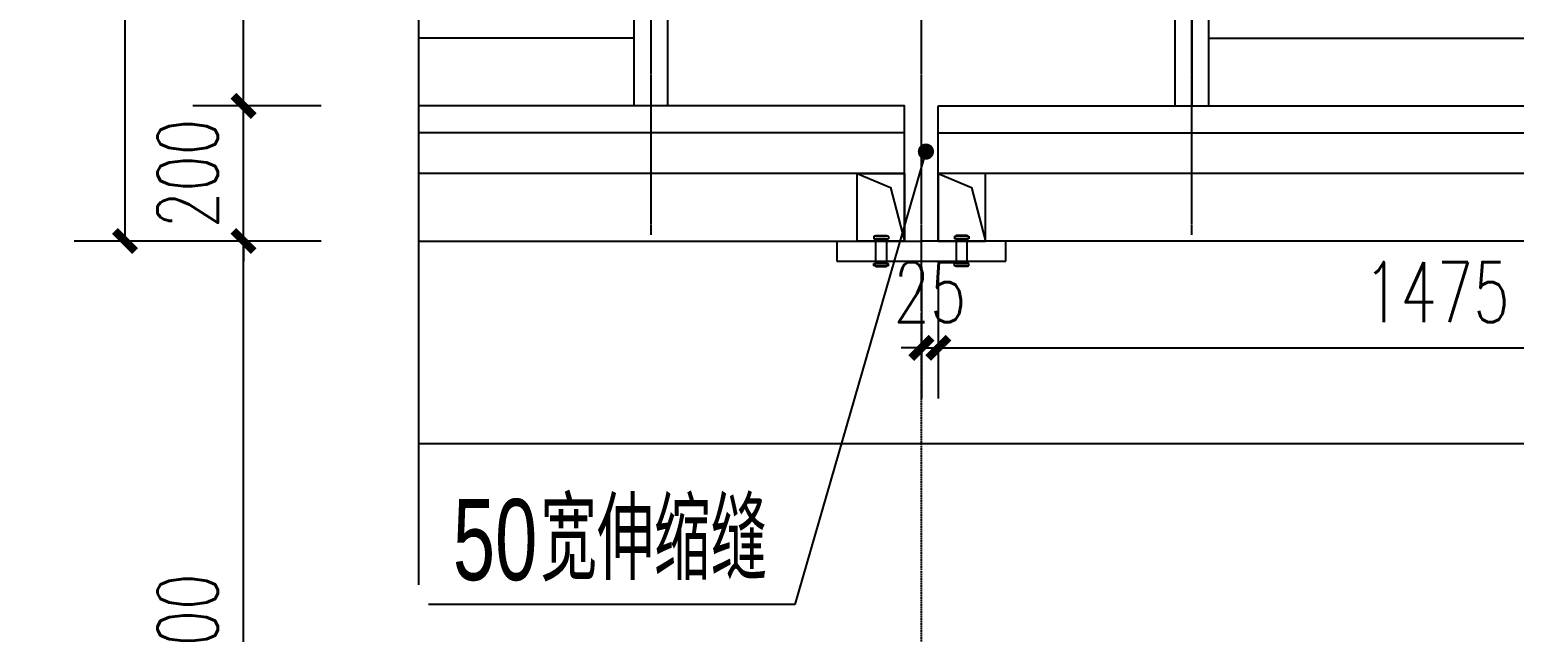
# Model space of a CAD drawing. Extents: x 1332 to 175445, y 256143 to 386027.
# Drawn here: x 75799 to 77995, y 272326 to 273218 of the extents above; entities that cross this region are included whole.
import ezdxf

# ---------------------------------------------------------------- set-up
doc = ezdxf.new("R2010")
doc.units = 0
doc.header["$LTSCALE"] = 10
doc.header["$MEASUREMENT"] = 0
doc.linetypes.add('DASH', pattern=[0.35, 0.25, -0.1])
doc.linetypes.add('DOTE', pattern=[2.42, 2, -0.2, 0.02, -0.2])
for name, color, linetype in [('00-Palm-园建', 4, 'Continuous'), ('00-Palm-波打线', 11, 'Continuous'), ('00-Palm-道路中线', 1, 'DOTE'), ('00-园建', 4, 'Continuous'), ('00-填充', 8, 'Continuous'), ('DIM_LEAD', 3, 'Continuous'), ('DIM_SYMB', 3, 'Continuous'), ('PUB_DIM', 3, 'Continuous'), ('PUB_TEXT', 7, 'Continuous')]:
    doc.layers.add(name, color=color, linetype=linetype)
doc.styles.add('_TCH_DIM_T3', font='SIMPLEX', dxfattribs={"width": 0.705882, "bigfont": 'GBCBIG'})
doc.styles.add('PALMstyle', font='HAIWENRS', dxfattribs={"width": 0.7, "bigfont": 'HZTXT'})
doc.linetypes.add('ZIGZAG', pattern='A,0.0001,-0.2,[131,ltypeshp.shx,S=0.2,R=0,X=-0.2,Y=0],-0.4,[131,ltypeshp.shx,S=0.2,R=180,X=0.2,Y=0],-0.2', length=0.8001)
doc.dimstyles.new('_TCH_ARCH&&30', dxfattribs={"dimtxt": 89.25, "dimasz": 30, "dimexe": 75, "dimexo": 90, "dimgap": 37.875, "dimtad": 1, "dimdec": 0, "dimrnd": 5, "dimzin": 0, "dimdsep": 46, "dimtxsty": '_TCH_DIM_T3', "dimblk": 'ARCHTICK', "dimcen": 0.09, "dimclrt": 7, "dimazin": 2, "dimtfac": 1, "dimtdec": 0, "dimtix": 1, "dimtmove": 2, "dimatfit": 3, "dimfxl": 0, "dimtolj": 1, "dimtzin": 0, "dimarcsym": 0})

# ---------------------------------------------------------------- blocks, each defined once
blk = doc.blocks.new('L1')
at = {"layer": '00-填充', "color": 8}
for p, q in [((-25, 1200), (1425, 1200)), ((-25, 0), (-25, 1200)), ((1400, 1200), (1400, 0)), ((1425, 1200), (1425, 0)), ((-25, 1170), (1425, 1170)), ((25, 1170), (25, 0)), ((105, 1170), (105, 130)), ((125, 1170), (125, 130)), ((235, 1170), (235, 130)), ((255, 1170), (255, 130)), ((365, 1170), (365, 130)), ((385, 1170), (385, 130)), ((495, 1170), (495, 130)), ((515, 1170), (515, 130)), ((625, 1170), (625, 130)), ((645, 1170), (645, 130)), ((755, 1170), (755, 130)), ((775, 1170), (775, 130)), ((885, 1170), (885, 130)), ((905, 1170), (905, 130)), ((1015, 1170), (1015, 130)), ((1035, 1170), (1035, 130)), ((1145, 1170), (1145, 130)), ((1165, 1170), (1165, 130)), ((1275, 1170), (1275, 130)), ((1295, 1170), (1295, 130)), ((1375, 130), (25, 130)), ((1360, 130), (40, 130)), ((1375, 100), (25, 100)), ((1360, 100), (40, 100))]:
    blk.add_line(p, q, dxfattribs=at)
blk.add_lwpolyline([(1375, 1170), (1375, 0)], dxfattribs=at)
blk = doc.blocks.new('_ArchTick')
at = {"color": 0, "linetype": 'ByBlock', "const_width": 0.4}
blk.add_lwpolyline([(-0.5, -0.5), (0.5, 0.5)], dxfattribs=at)
blk = doc.blocks.new('*D240')
at = {"layer": 'Defpoints', "color": 0, "transparency": 16777216}
for p in [(76115.2, 272905.6), (76319.8, 272905.6), (76319.8, 271705.6)]:
    blk.add_point(p, dxfattribs=at)
at = {"layer": 'PUB_DIM', "color": 0, "lineweight": -2, "transparency": 16777216}
for p, q in [((76229.8, 272905.6), (76040.2, 272905.6)), ((76115.2, 271705.6), (76115.2, 272905.6)), ((76229.8, 271705.6), (76040.2, 271705.6))]:
    blk.add_line(p, q, dxfattribs=at)
at = {"layer": 'PUB_DIM', "color": 0, "lineweight": -2, "transparency": 16777216, "xscale": 30, "yscale": 30, "zscale": 30}
for p, rotation in [((76115.2, 272905.6), 90), ((76115.2, 271705.6), 270)]:
    blk.add_blockref('_ArchTick', p, dxfattribs=dict(at, rotation=rotation))
at = {"layer": 'PUB_DIM', "color": 7, "transparency": 16777216, "insert": (76032.7, 272305.6), "char_height": 89.25, "attachment_point": 5, "rotation": 90, "style": '_TCH_DIM_T3'}
blk.add_mtext('\\A1;1200', dxfattribs=at)
blk = doc.blocks.new('*D241')
at = {"layer": 'Defpoints', "color": 0, "transparency": 16777216}
for p in [(76115.2, 273105.6), (76319.8, 273105.6), (76319.8, 272905.6)]:
    blk.add_point(p, dxfattribs=at)
at = {"layer": 'PUB_DIM', "color": 0, "lineweight": -2, "transparency": 16777216}
for p, q in [((76115.2, 273105.6), (76115.2, 273135.6)), ((76229.8, 273105.6), (76040.2, 273105.6)), ((76115.2, 272905.6), (76115.2, 273105.6)), ((76229.8, 272905.6), (76040.2, 272905.6)), ((76115.2, 272905.6), (76115.2, 272875.6))]:
    blk.add_line(p, q, dxfattribs=at)
at = {"layer": 'PUB_DIM', "color": 0, "lineweight": -2, "transparency": 16777216, "xscale": 30, "yscale": 30, "zscale": 30}
for p, rotation in [((76115.2, 273105.6), 270), ((76115.2, 272905.6), 90)]:
    blk.add_blockref('_ArchTick', p, dxfattribs=dict(at, rotation=rotation))
at = {"layer": 'PUB_DIM', "color": 7, "transparency": 16777216, "insert": (76032.7, 273005.6), "char_height": 89.25, "attachment_point": 5, "rotation": 90, "style": '_TCH_DIM_T3'}
blk.add_mtext('\\A1;200', dxfattribs=at)
blk = doc.blocks.new('*D242')
at = {"layer": 'Defpoints', "color": 0, "transparency": 16777216}
for p in [(76115.2, 274305.6), (76319.8, 274305.6), (76319.8, 273105.6)]:
    blk.add_point(p, dxfattribs=at)
at = {"layer": 'PUB_DIM', "color": 0, "lineweight": -2, "transparency": 16777216}
for p, q in [((76229.8, 274305.6), (76040.2, 274305.6)), ((76115.2, 273105.6), (76115.2, 274305.6)), ((76229.8, 273105.6), (76040.2, 273105.6))]:
    blk.add_line(p, q, dxfattribs=at)
at = {"layer": 'PUB_DIM', "color": 0, "lineweight": -2, "transparency": 16777216, "xscale": 30, "yscale": 30, "zscale": 30}
for p, rotation in [((76115.2, 274305.6), 90), ((76115.2, 273105.6), 270)]:
    blk.add_blockref('_ArchTick', p, dxfattribs=dict(at, rotation=rotation))
at = {"layer": 'PUB_DIM', "color": 7, "transparency": 16777216, "insert": (76032.7, 273705.6), "char_height": 89.25, "attachment_point": 5, "rotation": 90, "style": '_TCH_DIM_T3'}
blk.add_mtext('\\A1;1200', dxfattribs=at)
blk = doc.blocks.new('*D243')
at = {"layer": 'Defpoints', "color": 0, "transparency": 16777216}
for p in [(75939.8, 274305.6), (76135, 274305.6), (76135, 272905.6)]:
    blk.add_point(p, dxfattribs=at)
at = {"layer": 'PUB_DIM', "color": 0, "lineweight": -2, "transparency": 16777216}
for p, q in [((76045, 274305.6), (75864.8, 274305.6)), ((75939.8, 272905.6), (75939.8, 274305.6)), ((76045, 272905.6), (75864.8, 272905.6))]:
    blk.add_line(p, q, dxfattribs=at)
at = {"layer": 'PUB_DIM', "color": 0, "lineweight": -2, "transparency": 16777216, "xscale": 30, "yscale": 30, "zscale": 30}
for p, rotation in [((75939.8, 274305.6), 90), ((75939.8, 272905.6), 270)]:
    blk.add_blockref('_ArchTick', p, dxfattribs=dict(at, rotation=rotation))
at = {"layer": 'PUB_DIM', "color": 7, "transparency": 16777216, "insert": (75857.3, 273605.6), "char_height": 89.25, "attachment_point": 5, "rotation": 90, "style": '_TCH_DIM_T3'}
blk.add_mtext('\\A1;1400', dxfattribs=at)
blk = doc.blocks.new('*D262')
at = {"layer": 'Defpoints', "color": 0, "transparency": 16777216}
for p in [(77118.2, 272957.6), (77143.2, 272957.6), (77143.2, 272747.4)]:
    blk.add_point(p, dxfattribs=at)
at = {"layer": 'PUB_DIM', "color": 0, "lineweight": -2, "transparency": 16777216}
for p, q in [((77118.2, 272867.6), (77118.2, 272672.4)), ((77143.2, 272867.6), (77143.2, 272672.4)), ((77118.2, 272747.4), (77088.2, 272747.4)), ((77118.2, 272747.4), (77143.2, 272747.4)), ((77143.2, 272747.4), (77173.2, 272747.4))]:
    blk.add_line(p, q, dxfattribs=at)
at = {"layer": 'PUB_DIM', "color": 0, "lineweight": -2, "transparency": 16777216, "xscale": 30, "yscale": 30, "zscale": 30}
blk.add_blockref('_ArchTick', (77118.2, 272747.4), dxfattribs=at)
at = {"layer": 'PUB_DIM', "color": 0, "lineweight": -2, "transparency": 16777216, "xscale": 30, "yscale": 30, "zscale": 30, "rotation": 180}
blk.add_blockref('_ArchTick', (77143.2, 272747.4), dxfattribs=at)
at = {"layer": 'PUB_DIM', "color": 7, "transparency": 16777216, "insert": (77130.7, 272829.9), "char_height": 89.25, "attachment_point": 5, "style": '_TCH_DIM_T3'}
blk.add_mtext('\\A1;25', dxfattribs=at)
blk = doc.blocks.new('*D263')
at = {"layer": 'Defpoints', "color": 0, "transparency": 16777216}
for p in [(77143.2, 272957.6), (78618.2, 272957.6), (78618.2, 272747.4)]:
    blk.add_point(p, dxfattribs=at)
at = {"layer": 'PUB_DIM', "color": 0, "lineweight": -2, "transparency": 16777216}
for p, q in [((77143.2, 272867.6), (77143.2, 272672.4)), ((78618.2, 272867.6), (78618.2, 272672.4)), ((77143.2, 272747.4), (78618.2, 272747.4))]:
    blk.add_line(p, q, dxfattribs=at)
at = {"layer": 'PUB_DIM', "color": 0, "lineweight": -2, "transparency": 16777216, "xscale": 30, "yscale": 30, "zscale": 30, "rotation": 180}
blk.add_blockref('_ArchTick', (77143.2, 272747.4), dxfattribs=at)
at = {"layer": 'PUB_DIM', "color": 0, "lineweight": -2, "transparency": 16777216, "xscale": 30, "yscale": 30, "zscale": 30}
blk.add_blockref('_ArchTick', (78618.2, 272747.4), dxfattribs=at)
at = {"layer": 'PUB_DIM', "color": 7, "transparency": 16777216, "insert": (77880.7, 272829.9), "char_height": 89.25, "attachment_point": 5, "style": '_TCH_DIM_T3'}
blk.add_mtext('\\A1;1475', dxfattribs=at)

msp = doc.modelspace()

# ---------------------------------------------------------------- linework, layer by layer
at = {"layer": '00-Palm-园建', "color": 8}
for points in [[(77050.6, 272908), (77066.6, 272908)], [(77050.6, 272907.3), (77066.6, 272907.3)], [(77185.7, 272908), (77169.7, 272908)], [(77185.7, 272907.3), (77169.7, 272907.3)], [(77050.6, 272874.1), (77066.6, 272874.1)], [(77050.6, 272873.5), (77066.6, 272873.5)], [(77185.7, 272874.1), (77169.7, 272874.1)], [(77185.7, 272873.5), (77169.7, 272873.5)]]:
    msp.add_lwpolyline(points, dxfattribs=at)
at = {"layer": '00-Palm-波打线'}
for p, q in [((77050.6, 272912.6), (77048, 272912.6)), ((77048, 272912.6), (77048, 272908.9)), ((77069.3, 272912.6), (77066.6, 272912.6)), ((77069.3, 272912.6), (77069.3, 272908.9)), ((77167, 272912.6), (77169.7, 272912.6)), ((77167, 272912.6), (77167, 272908.9)), ((77185.7, 272912.6), (77188.4, 272912.6)), ((77188.4, 272912.6), (77188.4, 272908.9)), ((77048, 272868.8), (77048, 272872.5)), ((77050.6, 272868.8), (77048, 272868.8)), ((77069.3, 272868.8), (77066.6, 272868.8)), ((77069.3, 272868.8), (77069.3, 272872.5)), ((77167, 272868.8), (77167, 272872.5)), ((77167, 272868.8), (77169.7, 272868.8)), ((77185.7, 272868.8), (77188.4, 272868.8)), ((77188.4, 272868.8), (77188.4, 272872.5))]:
    msp.add_line(p, q, dxfattribs=at)
for points in [[(77048, 272908.9), (77069.3, 272908.9)], [(77050.6, 272912.6), (77050.6, 272913.7), (77066.6, 272913.7), (77066.6, 272912.6)], [(77050.6, 272912.6), (77066.6, 272912.6)], [(77050.6, 272872.5), (77050.6, 272908.9)], [(77066.6, 272908.9), (77066.6, 272872.5)], [(77188.4, 272908.9), (77167, 272908.9)], [(77185.7, 272912.6), (77185.7, 272913.7), (77169.7, 272913.7), (77169.7, 272912.6)], [(77185.7, 272912.6), (77169.7, 272912.6)], [(77169.7, 272908.9), (77169.7, 272872.5)], [(77185.7, 272872.5), (77185.7, 272908.9)], [(77048, 272872.5), (77069.3, 272872.5)], [(77050.6, 272868.8), (77050.6, 272867.8), (77066.6, 272867.8), (77066.6, 272868.8)], [(77050.6, 272868.8), (77066.6, 272868.8)], [(77188.4, 272872.5), (77167, 272872.5)], [(77185.7, 272868.8), (77185.7, 272867.8), (77169.7, 272867.8), (77169.7, 272868.8)], [(77185.7, 272868.8), (77169.7, 272868.8)]]:
    msp.add_lwpolyline(points, dxfattribs=at)
at = {"layer": '00-Palm-道路中线', "ltscale": 0.1}
for points in [[(76718.2, 272914.8), (76718.2, 274482.9)], [(77518.2, 272914.8), (77518.2, 274482.9)], [(77118.2, 272802.3), (77118.2, 274225.1)]]:
    msp.add_lwpolyline(points, dxfattribs=at)
at = {"layer": '00-园建'}
for p, q in [((77143.2, 272905.6), (77143.2, 273105.6)), ((77143.2, 273105.6), (89093.2, 273105.6)), ((89103.2, 272905.6), (77118.2, 272905.6))]:
    msp.add_line(p, q, dxfattribs=at)
at = {"layer": '00-园建', "color": 5, "linetype": 'ZIGZAG', "ltscale": 0.2}
msp.add_line((89862.5, 272605.6), (76373.9, 272605.6), dxfattribs=at)
at = {"layer": '00-园建'}
for points in [[(77093.2, 272905.6), (77093.2, 273105.6), (76373.9, 273105.6)], [(77093.2, 273065.6), (76373.9, 273065.6)], [(77143.2, 273065.6), (89093.2, 273065.6)], [(76373.9, 272905.6), (77118.2, 272905.6)], [(76993.2, 272905.6), (76993.2, 272875.6)], [(77243.2, 272875.6), (77243.2, 272905.6)], [(76993.2, 272875.6), (77243.2, 272875.6)]]:
    msp.add_lwpolyline(points, dxfattribs=at)
for points in [[(77093.2, 272905.6), (77023.2, 272905.6), (77023.2, 273005.6), (77093.2, 273005.6)], [(77143.2, 272905.6), (77213.2, 272905.6), (77213.2, 273005.6), (77143.2, 273005.6)]]:
    msp.add_lwpolyline(points, close=True, dxfattribs=at)
at = {"layer": '00-填充', "color": 8}
for p, q in [((76743.2, 273105.6), (76743.2, 274305.6)), ((76693.2, 273105.6), (76693.2, 274275.6)), ((76693.2, 273205.6), (76373.9, 273205.6)), ((77093.2, 273005.6), (76373.9, 273005.6)), ((89093.2, 273005.6), (77143.2, 273005.6))]:
    msp.add_line(p, q, dxfattribs=at)
for points in [[(77023.2, 273005.6), (77072.5, 272984.6), (77093.2, 272905.6)], [(77143.2, 273005.6), (77192.5, 272984.6), (77213.2, 272905.6)]]:
    msp.add_lwpolyline(points, dxfattribs=at)
at = {"layer": 'DIM_LEAD'}
for p, q in [((77124.9, 273037.9), (76931, 272367.7)), ((76931, 272367.7), (76388.9, 272367.7))]:
    msp.add_line(p, q, dxfattribs=at)
at = {"layer": 'DIM_LEAD', "const_width": 12}
msp.add_lwpolyline([(77126.5, 273043.7, 1), (77123.2, 273032.2, 1)], format="xyb", close=True, dxfattribs=at)
at = {"layer": 'DIM_SYMB'}
msp.add_lwpolyline([(76373.9, 274385.6), (76373.9, 273425), (76436.9, 273402.1), (76310.9, 273379.8), (76373.9, 273357.5), (76373.9, 272396.9)], dxfattribs=at)
at = {"layer": 'PUB_DIM', "color": 250, "linetype": 'DASH'}
msp.add_lwpolyline([(77118.2, 271690.2), (77118.2, 272800)], dxfattribs=at)

# ---------------------------------------------------------------- block references
at = {"layer": '00-园建', "xscale": -1}
msp.add_blockref('L1', (78918.2, 273105.6), dxfattribs=at)

# ---------------------------------------------------------------- texts
at = {"layer": 'PUB_TEXT', "style": 'PALMstyle', "width": 0.7}
for s, p in [('50', (76424.9, 272403.7)), ('宽伸缩缝', (76554.2, 272403.7))]:
    msp.add_text(s, height=120, dxfattribs=at).set_placement(p)

# ---------------------------------------------------------------- dimensions: what is measured, and where the dimension line sits
at = {"layer": 'PUB_DIM'}
for p1, p2, distance, picture, middle in [((76135, 272905.6), (76135, 274305.6), 195.2, '*D243', (75857.3, 273605.6)), ((76319.8, 273105.6), (76319.8, 274305.6), 204.6, '*D242', (76032.7, 273705.6)), ((76319.8, 272905.6), (76319.8, 273105.6), 204.6, '*D241', (76032.7, 273005.6)), ((77118.2, 272957.6), (77143.2, 272957.6), -210.3, '*D262', (77130.7, 272829.9)), ((77143.2, 272957.6), (78618.2, 272957.6), -210.3, '*D263', (77880.7, 272829.9)), ((76319.8, 271705.6), (76319.8, 272905.6), 204.6, '*D240', (76032.7, 272305.6))]:
    dim = msp.add_aligned_dim(p1=p1, p2=p2, distance=distance, dimstyle='_TCH_ARCH&&30', dxfattribs=at)
    dim.commit()
    dim.dimension.update_dxf_attribs({"geometry": picture, "text_midpoint": middle})

doc.saveas('drawing.dxf')
